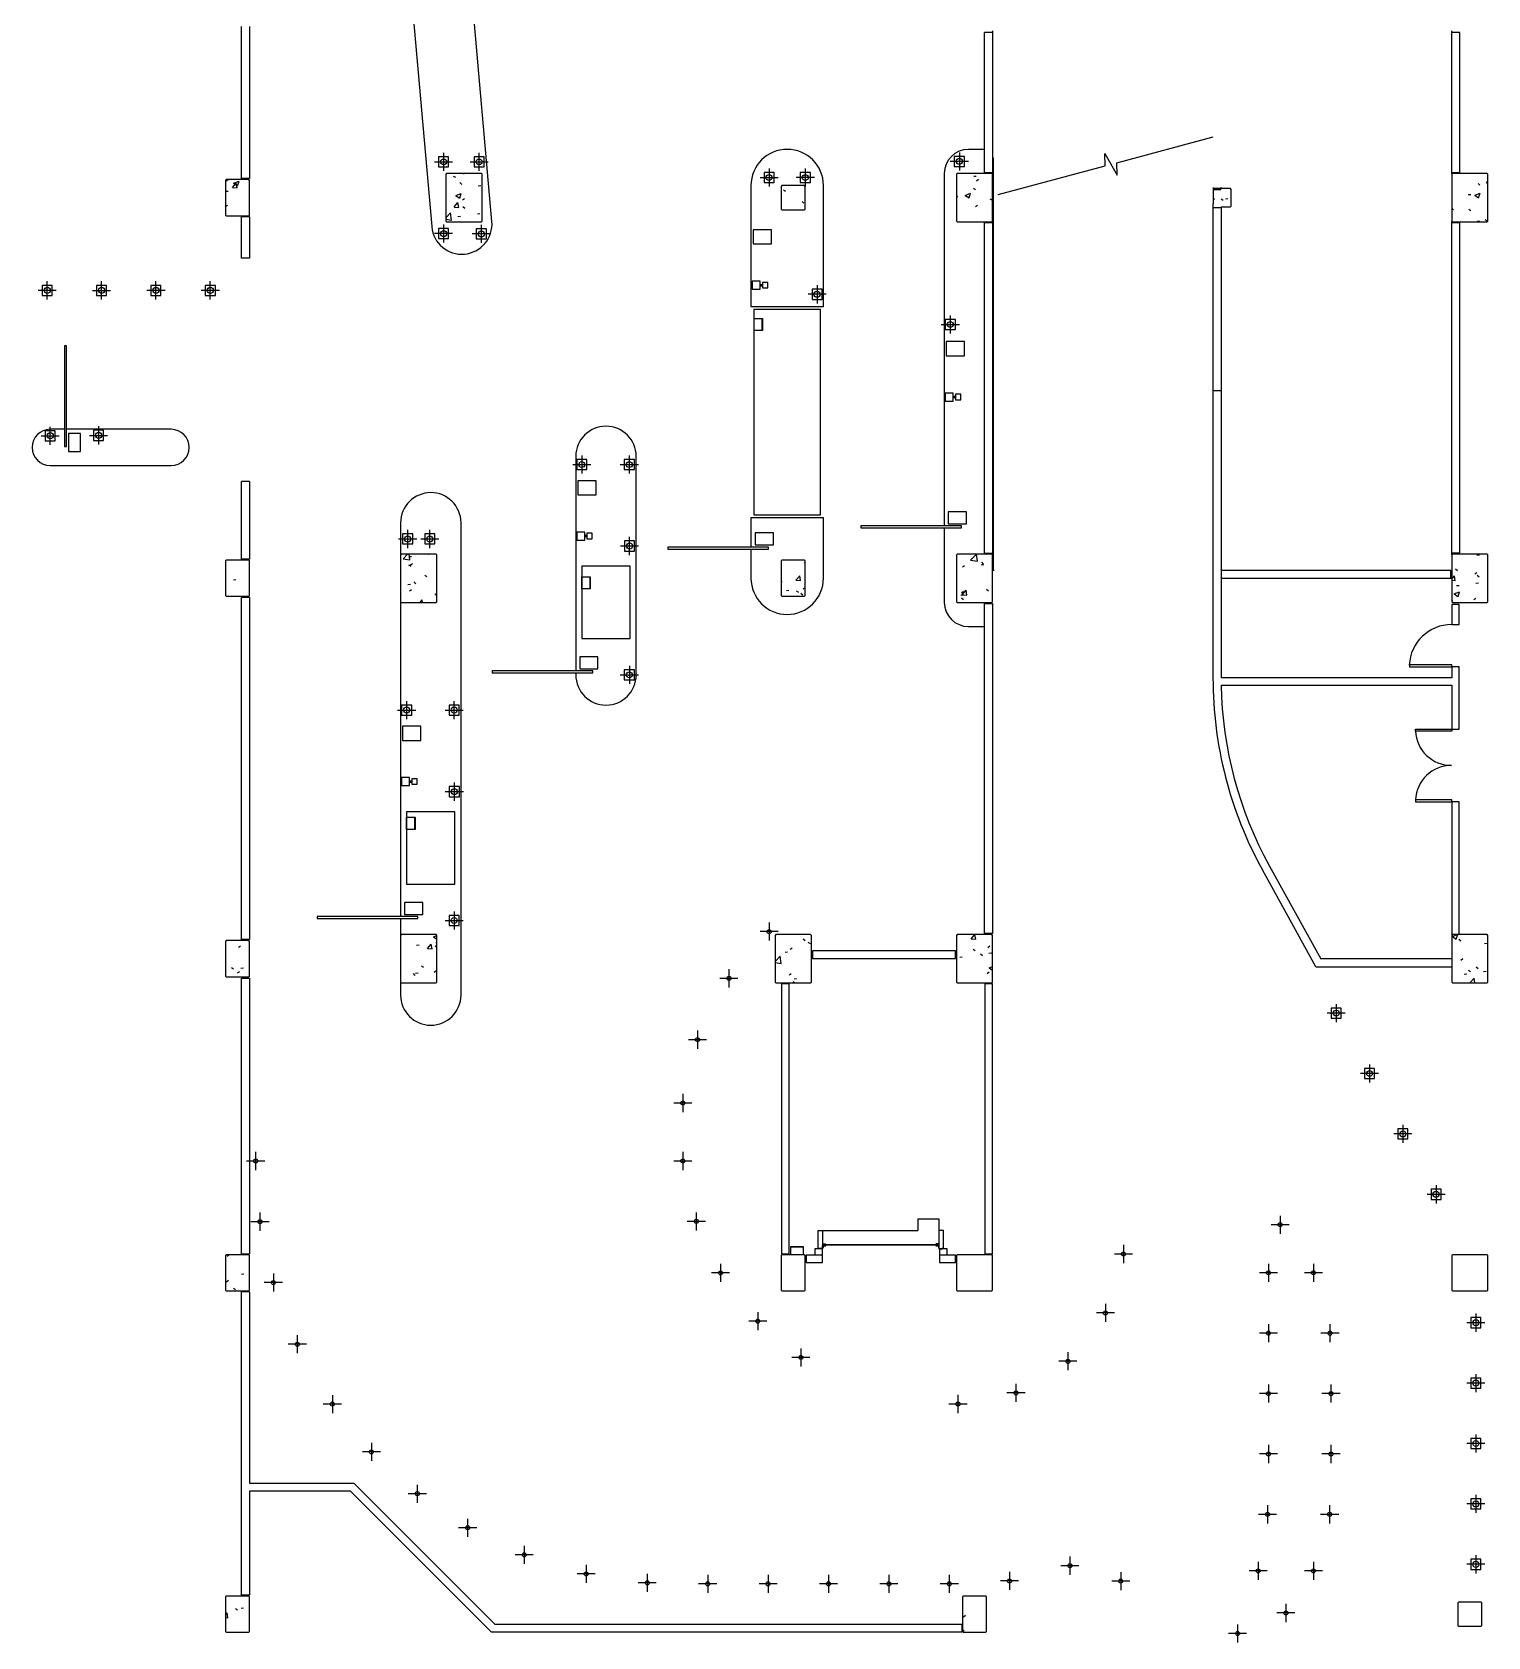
# Model space of a CAD drawing. Extents: x -2225 to 2382, y 4758 to 10467.
# Drawn here: x -780 to 666, y 7606 to 9200 of the extents above; entities that cross this region are included whole.
import ezdxf

# ---------------------------------------------------------------- set-up
doc = ezdxf.new("R2010")
doc.units = 0
doc.header["$LTSCALE"] = 48
doc.header["$MEASUREMENT"] = 0
doc.layers.get('0').update_dxf_attribs({"linetype": 'CONTINUOUS'})
for name, color, linetype in [('COL', 14, 'CONTINUOUS'), ('EQUIP', 30, 'CONTINUOUS'), ('EXDOOR', 8, 'CONTINUOUS'), ('EXWALL', 8, 'CONTINUOUS')]:
    doc.layers.add(name, color=color, linetype=linetype)

# ---------------------------------------------------------------- blocks, each defined once
blk = doc.blocks.new('6-00-DRS')
at = {"color": 0}
for p, q in [((0, 36), (0, 0)), ((1.8, 36), (0, 36)), ((1.8, 0), (1.8, 36)), ((70.2, 0), (70.2, 36)), ((70.2, 36), (72, 36)), ((72, 36), (72, 0)), ((0, 0), (1.8, 0)), ((72, 0), (70.2, 0))]:
    blk.add_line(p, q, dxfattribs=at)
for centre, start, end in [((-0.1, 0), 0.049, 87.097), ((72.1, 0), 92.903, 179.951)]:
    blk.add_arc(centre, 36.1, start, end, dxfattribs=at)
blk = doc.blocks.new('3-06-DR')
at = {"color": 0}
for p, q in [((0, 42), (0, 0)), ((1.8, 42), (0, 42)), ((1.8, 0), (1.8, 42)), ((0, 0), (1.8, 0))]:
    blk.add_line(p, q, dxfattribs=at)
blk.add_arc((-0.1, 0), 42.1, 0.0359, 87.5264, dxfattribs=at)

msp = doc.modelspace()

# ---------------------------------------------------------------- linework, layer by layer
at = {"layer": 'COL', "ltscale": 0.01}
for p, q in [((-367.9, 9059.6), (-368.6, 9058.8)), ((-368.6, 9058.8), (-368.6, 9012.3)), ((-333.4, 9059.6), (-367.9, 9059.6)), ((-361.4, 9057.1), (-359.2, 9055.8)), ((-351.2, 9058.9), (-350.3, 9059.6)), ((-332.6, 9058.8), (-333.4, 9059.6)), ((-332.6, 9012.3), (-332.6, 9058.8)), ((139.1, 9059.6), (138.4, 9058.8)), ((138.4, 9058.8), (138.4, 9012.3)), ((173.6, 9059.6), (139.1, 9059.6)), ((155.7, 9056.8), (158.2, 9057.1)), ((174.4, 9058.8), (173.6, 9059.6)), ((174.4, 9012.3), (174.4, 9058.8)), ((631.1, 9059.6), (630.4, 9058.8)), ((630.4, 9058.8), (630.4, 9012.3)), ((665.6, 9059.6), (631.1, 9059.6)), ((666.4, 9058.8), (665.6, 9059.6)), ((666.4, 9012.3), (666.4, 9058.8)), ((-586.9, 9053.6), (-587.6, 9052.8)), ((-587.6, 9052.8), (-587.6, 9018.3)), ((-587.3, 9041.9), (-584.8, 9042.2)), ((-564.4, 9053.6), (-586.9, 9053.6)), ((-586.4, 9052.3), (-584.9, 9053.6)), ((-580.6, 9045.6), (-576.9, 9050)), ((-580.6, 9045.6), (-576, 9045.2)), ((-579.5, 9050), (-574.1, 9052.1)), ((-579.5, 9050), (-575.7, 9047.4)), ((-576, 9045.2), (-576.9, 9050)), ((-575.7, 9047.4), (-574.1, 9052)), ((-563.6, 9052.8), (-564.4, 9053.6)), ((-563.6, 9018.3), (-563.6, 9052.8)), ((-358.8, 9037.7), (-353.4, 9039.8)), ((-354.9, 9035.1), (-353.4, 9039.7)), ((-354.6, 9050.5), (-352.8, 9048.8)), ((-336.4, 9047.3), (-333.9, 9047.6)), ((-34.9, 9047.6), (-35.6, 9046.8)), ((-35.6, 9046.8), (-35.6, 9024.3)), ((-12.4, 9047.6), (-34.9, 9047.6)), ((-33.4, 9043.3), (-31.3, 9041.9)), ((-11.6, 9046.8), (-12.4, 9047.6)), ((-11.6, 9024.3), (-11.6, 9046.8)), ((147.3, 9037.9), (152.6, 9039.9)), ((151.1, 9035.3), (152.6, 9039.9)), ((155.4, 9044.9), (157.5, 9043.6)), ((158.4, 9052.3), (160.4, 9053.9)), ((394.1, 9044.6), (393.4, 9043.8)), ((393.4, 9043.8), (393.4, 9029.6)), ((410.6, 9044.6), (394.1, 9044.6)), ((411.4, 9043.8), (410.6, 9044.6)), ((411.4, 9027.3), (411.4, 9043.8)), ((646.9, 9038.6), (649.4, 9038.9)), ((653.3, 9038.1), (658.6, 9040.1)), ((656.7, 9049.7), (658.5, 9048)), ((657.1, 9035.4), (658.7, 9040.1)), ((665, 9050.3), (666.4, 9051.9)), ((665, 9050.3), (666.4, 9050.2)), ((-587.4, 9026.8), (-585.4, 9028.3)), ((-360.3, 9026.4), (-356.6, 9030.8)), ((-360.3, 9026.3), (-355.7, 9025.9)), ((-358.8, 9037.7), (-355, 9035.1)), ((-355.7, 9025.9), (-356.6, 9030.7)), ((-352.1, 9033.4), (-350.1, 9034.9)), ((-351.8, 9026.7), (-349.7, 9025.3)), ((-35.6, 9031.6), (-35.5, 9031.6)), ((-35.6, 9024.3), (-34.9, 9023.6)), ((-34.9, 9023.6), (-12.4, 9023.6)), ((-14.9, 9031.7), (-13.1, 9030)), ((-12.4, 9023.6), (-11.6, 9024.3)), ((138.4, 9037.4), (139.7, 9036.2)), ((147.2, 9037.8), (151.1, 9035.3)), ((157.4, 9026.7), (159.5, 9028.3)), ((171.6, 9034.6), (173.7, 9033.3)), ((393.4, 9033.8), (394.8, 9034.9)), ((401.4, 9034.5), (403.5, 9033.2)), ((401.4, 9026.6), (410.6, 9026.6)), ((405.7, 9034.5), (408.2, 9034.8)), ((410.6, 9026.6), (411.4, 9027.3)), ((630.4, 9025.1), (632.1, 9023.5)), ((647.4, 9024.1), (649.5, 9022.8)), ((653.3, 9038), (657.1, 9035.4)), ((-587.6, 9018.3), (-586.9, 9017.6)), ((-586.9, 9017.6), (-564.4, 9017.6)), ((-564.4, 9017.6), (-563.6, 9018.3)), ((-368.6, 9015.6), (-363.9, 9020.6)), ((-368.6, 9014.6), (-368.2, 9014.3)), ((-368.6, 9014.2), (-363, 9013.3)), ((-368.6, 9012.3), (-367.9, 9011.6)), ((-367.9, 9011.6), (-333.4, 9011.6)), ((-363.1, 9013.3), (-363.9, 9020.6)), ((-356.6, 9017), (-354.1, 9017.3)), ((-337.3, 9019.5), (-334.8, 9019.9)), ((-333.4, 9011.6), (-332.6, 9012.3)), ((138.4, 9012.3), (139.1, 9011.6)), ((139.1, 9011.6), (173.6, 9011.6)), ((173.6, 9011.6), (174.4, 9012.3)), ((630.4, 9012.3), (631.1, 9011.6)), ((631.1, 9011.6), (665.6, 9011.6)), ((655.7, 9012.1), (658.2, 9012.4)), ((663.6, 9013.8), (665.7, 9012.5)), ((665.6, 9011.6), (666.4, 9012.3)), ((-586.9, 8675.6), (-587.6, 8674.8)), ((-587.6, 8674.8), (-587.6, 8640.3)), ((-564.4, 8675.6), (-586.9, 8675.6)), ((-563.6, 8674.8), (-564.4, 8675.6)), ((-563.6, 8640.3), (-563.6, 8674.8)), ((-412.9, 8681.6), (-413.6, 8680.8)), ((-413.6, 8680.8), (-413.6, 8634.3)), ((-378.4, 8681.6), (-412.9, 8681.6)), ((-411.1, 8676.9), (-406.7, 8681.6)), ((-411.1, 8677), (-404.3, 8675.9)), ((-405.4, 8679), (-402.9, 8679.3)), ((-404.3, 8675.9), (-405, 8681.6)), ((-404, 8670.5), (-401.9, 8672.1)), ((-386.1, 8681.5), (-386, 8681.6)), ((-377.6, 8680.8), (-378.4, 8681.6)), ((-377.6, 8634.3), (-377.6, 8680.8)), ((-34.9, 8675.6), (-35.6, 8674.8)), ((-35.6, 8674.8), (-35.6, 8640.3)), ((-12.4, 8675.6), (-34.9, 8675.6)), ((-12.7, 8672.5), (-11.6, 8673.4)), ((-11.6, 8674.8), (-12.4, 8675.6)), ((-11.6, 8640.3), (-11.6, 8674.8)), ((139.1, 8681.6), (138.4, 8680.8)), ((138.4, 8680.8), (138.4, 8634.3)), ((173.6, 8681.6), (139.1, 8681.6)), ((152.5, 8675.5), (158.3, 8681.6)), ((152.5, 8675.5), (159.3, 8674.4)), ((159.3, 8674.4), (158.4, 8681.6)), ((163.3, 8673.4), (165.2, 8671.7)), ((174.4, 8680.8), (173.6, 8681.6)), ((174.4, 8634.3), (174.4, 8680.8)), ((631.1, 8681.6), (630.4, 8680.8)), ((630.4, 8680.8), (630.4, 8634.3)), ((665.6, 8681.6), (631.1, 8681.6)), ((655.4, 8680.5), (657.9, 8680.8)), ((666.4, 8680.8), (665.6, 8681.6)), ((666.4, 8634.3), (666.4, 8680.8)), ((-579.7, 8656), (-577.2, 8656.4)), ((-405.8, 8670.8), (-403.6, 8669.5)), ((-389.6, 8660.5), (-387.4, 8659.2)), ((-20.9, 8655.6), (-17.2, 8660.1)), ((-16.3, 8655.2), (-17.2, 8660)), ((144.4, 8668.8), (146.4, 8670.3)), ((163.2, 8671), (165.8, 8671.3)), ((630.4, 8656.7), (633.1, 8660)), ((634, 8655.1), (633.2, 8659.9)), ((634.1, 8666.8), (636.3, 8665.4)), ((653.5, 8661.8), (655.5, 8663.4)), ((655.8, 8660.7), (657.6, 8659)), ((-587.6, 8640.3), (-586.9, 8639.6)), ((-564.4, 8639.6), (-563.6, 8640.3)), ((-406.3, 8651.2), (-403.8, 8651.6)), ((-404.9, 8644.9), (-402.9, 8646.5)), ((-400.3, 8653.9), (-398.5, 8652.1)), ((-379.2, 8641.7), (-377.6, 8642.3)), ((-379.2, 8641.7), (-377.6, 8640.6)), ((-35.6, 8654.5), (-34.6, 8653.9)), ((-35.6, 8640.3), (-34.9, 8639.6)), ((-30.4, 8645.5), (-27.9, 8645.8)), ((-20.9, 8655.6), (-16.3, 8655.2)), ((-20.6, 8644.9), (-18.4, 8643.6)), ((-15.9, 8642.7), (-14, 8641)), ((-13.6, 8647), (-11.6, 8648.5)), ((-12.4, 8639.6), (-11.6, 8640.3)), ((138.4, 8647.5), (138.8, 8647.2)), ((143, 8640.7), (145.6, 8641)), ((143.4, 8643.2), (145.5, 8644.8)), ((144.3, 8641.2), (148, 8645.6)), ((144.3, 8641.2), (148.9, 8640.8)), ((148.9, 8640.7), (148, 8645.6)), ((168.2, 8646.6), (170.4, 8645.2)), ((630.4, 8655.5), (634, 8655.2)), ((632.8, 8642.1), (638.2, 8644.1)), ((632.8, 8642), (636.6, 8639.4)), ((635.2, 8650.2), (637.7, 8650.5)), ((636.7, 8639.4), (638.2, 8644.1)), ((654.4, 8652.7), (657, 8653.1)), ((-586.9, 8639.6), (-564.4, 8639.6)), ((-413.6, 8634.3), (-412.9, 8633.6)), ((-412.9, 8633.6), (-378.4, 8633.6)), ((-394.2, 8633.6), (-392.2, 8636)), ((-391.7, 8633.6), (-392.2, 8636)), ((-378.4, 8633.6), (-377.6, 8634.3)), ((-34.9, 8639.6), (-12.4, 8639.6)), ((138.4, 8634.3), (139.1, 8633.6)), ((139.1, 8633.6), (173.6, 8633.6)), ((143.4, 8638), (145.5, 8636.6)), ((173.6, 8633.6), (174.4, 8634.3)), ((630.4, 8635.3), (631.2, 8634.5)), ((630.4, 8634.3), (631.1, 8633.6)), ((631.1, 8633.6), (665.6, 8633.6)), ((652.5, 8636.3), (654.5, 8637.8)), ((665.6, 8633.6), (666.4, 8634.3)), ((-586.9, 8297.6), (-587.6, 8296.8)), ((-587.6, 8296.8), (-587.6, 8262.3)), ((-564.4, 8297.6), (-586.9, 8297.6)), ((-574.6, 8291.1), (-572.6, 8292.6)), ((-563.6, 8296.8), (-564.4, 8297.6)), ((-563.6, 8262.3), (-563.6, 8296.8)), ((-412.9, 8303.6), (-413.6, 8302.8)), ((-413.6, 8302.8), (-413.6, 8256.3)), ((-378.4, 8303.6), (-412.9, 8303.6)), ((-397.8, 8293.2), (-395.3, 8293.5)), ((-387, 8289.8), (-383.3, 8294.2)), ((-387, 8289.8), (-382.4, 8289.4)), ((-382.4, 8289.4), (-383.3, 8294.2)), ((-381, 8301.4), (-377.6, 8299.1)), ((-380.9, 8301.4), (-377.6, 8302.7)), ((-379.2, 8291.9), (-377.6, 8293.1)), ((-378.5, 8295.7), (-377.6, 8295.8)), ((-377.6, 8302.8), (-378.4, 8303.6)), ((-377.6, 8256.3), (-377.6, 8302.8)), ((-40.9, 8303.6), (-41.6, 8302.8)), ((-41.6, 8302.8), (-41.6, 8256.3)), ((-6.4, 8303.6), (-40.9, 8303.6)), ((-26.7, 8289), (-24.7, 8290.6)), ((-13.6, 8299.5), (-11.7, 8297.8)), ((-9, 8296.2), (-6.9, 8294.8)), ((-5.6, 8302.8), (-6.4, 8303.6)), ((-5.6, 8256.3), (-5.6, 8302.8)), ((139.1, 8303.6), (138.4, 8302.8)), ((138.4, 8302.8), (138.4, 8256.3)), ((173.6, 8303.6), (139.1, 8303.6)), ((153.2, 8299.4), (156.7, 8303.6)), ((153.2, 8299.4), (157.8, 8299)), ((155, 8289.2), (157.1, 8287.9)), ((157.8, 8299), (156.9, 8303.6)), ((169.8, 8290.7), (171.8, 8292.3)), ((174.4, 8302.8), (173.6, 8303.6)), ((174.4, 8256.3), (174.4, 8302.8)), ((631.1, 8303.6), (630.4, 8302.8)), ((630.4, 8302.8), (630.4, 8256.3)), ((631.1, 8301.8), (635.8, 8303.6)), ((665.6, 8303.6), (631.1, 8303.6)), ((631.1, 8301.7), (634.9, 8299.1)), ((634.9, 8299.1), (636.4, 8303.6)), ((637.4, 8298.9), (639.6, 8297.5)), ((663, 8294.7), (665.5, 8295)), ((666.4, 8302.8), (665.6, 8303.6)), ((666.4, 8256.3), (666.4, 8302.8)), ((-41.6, 8276.9), (-36.5, 8282.2)), ((-41.6, 8275.9), (-35.7, 8275)), ((-35.7, 8275), (-36.6, 8282.3)), ((-31.7, 8286.1), (-29.2, 8286.4)), ((141.8, 8281.3), (144.3, 8281.6)), ((162.4, 8284.4), (164.3, 8282.7)), ((170.8, 8285.1), (173.3, 8285.5)), ((639.4, 8278.3), (641.5, 8279.9)), ((-587.6, 8262.3), (-586.9, 8261.6)), ((-586.9, 8261.6), (-564.4, 8261.6)), ((-581.7, 8270.9), (-579.6, 8269.5)), ((-575.5, 8265.5), (-573.5, 8267.1)), ((-572.2, 8270.2), (-569.6, 8270.5)), ((-564.4, 8261.6), (-563.6, 8262.3)), ((-401.2, 8264.9), (-399.4, 8263.1)), ((-398.7, 8265.4), (-396.2, 8265.7)), ((-392.9, 8272.5), (-390.8, 8271.1)), ((-380.1, 8266.4), (-378.1, 8267.9)), ((-27.6, 8263.5), (-25.6, 8265)), ((-22.8, 8259.6), (-20.3, 8260)), ((168.9, 8265.1), (170.9, 8266.7)), ((170.9, 8270.7), (174.4, 8272)), ((170.9, 8270.6), (174.4, 8268.3)), ((642.8, 8264.4), (645.3, 8264.7)), ((647, 8268.4), (649.1, 8267.1)), ((648.9, 8256), (652.6, 8260.4)), ((653.5, 8255.6), (652.7, 8260.4)), ((654.8, 8271.7), (656.7, 8270)), ((662, 8266.9), (664.5, 8267.2)), ((-413.6, 8256.3), (-412.9, 8255.6)), ((-412.9, 8255.6), (-378.4, 8255.6)), ((-378.4, 8255.6), (-377.6, 8256.3)), ((-41.6, 8256.3), (-40.9, 8255.6)), ((-40.9, 8255.6), (-6.4, 8255.6)), ((-24, 8256.9), (-21.8, 8255.6)), ((-6.4, 8255.6), (-5.6, 8256.3)), ((138.4, 8256.3), (139.1, 8255.6)), ((139.1, 8255.6), (173.6, 8255.6)), ((173.6, 8255.6), (174.4, 8256.3)), ((630.4, 8256.3), (631.1, 8255.6)), ((631.1, 8255.6), (665.6, 8255.6)), ((649, 8256), (653.6, 8255.6)), ((665.6, 8255.6), (666.4, 8256.3)), ((-586.9, 7985.6), (-587.6, 7984.8)), ((-587.6, 7984.8), (-587.6, 7950.3)), ((-564.4, 7985.6), (-586.9, 7985.6)), ((-585.8, 7984.3), (-584.1, 7985.6)), ((-563.6, 7984.8), (-564.4, 7985.6)), ((-563.6, 7950.3), (-563.6, 7984.8)), ((-34.9, 7985.6), (-35.6, 7984.8)), ((-35.6, 7984.8), (-35.6, 7950.3)), ((-12.4, 7985.6), (-34.9, 7985.6)), ((-11.6, 7984.8), (-12.4, 7985.6)), ((-11.6, 7950.3), (-11.6, 7984.8)), ((139.1, 7985.6), (138.4, 7984.8)), ((138.4, 7984.8), (138.4, 7950.3)), ((173.6, 7985.6), (139.1, 7985.6)), ((174.4, 7984.8), (173.6, 7985.6)), ((174.4, 7950.3), (174.4, 7984.8)), ((631.1, 7985.6), (630.4, 7984.8)), ((630.4, 7984.8), (630.4, 7950.3)), ((665.6, 7985.6), (631.1, 7985.6)), ((666.4, 7984.8), (665.6, 7985.6)), ((666.4, 7950.3), (666.4, 7984.8)), ((-586.7, 7958.7), (-584.7, 7960.3)), ((-571.7, 7966.3), (-569.2, 7966.7)), ((-587.6, 7950.3), (-586.9, 7949.6)), ((-586.9, 7949.6), (-564.4, 7949.6)), ((-579.7, 7952.5), (-577.6, 7951.2)), ((-564.4, 7949.6), (-563.6, 7950.3)), ((-35.6, 7950.3), (-34.9, 7949.6)), ((-34.9, 7949.6), (-12.4, 7949.6)), ((-12.4, 7949.6), (-11.6, 7950.3)), ((138.4, 7950.3), (139.1, 7949.6)), ((139.1, 7949.6), (173.6, 7949.6)), ((173.6, 7949.6), (174.4, 7950.3)), ((630.4, 7950.3), (631.1, 7949.6)), ((631.1, 7949.6), (665.6, 7949.6)), ((665.6, 7949.6), (666.4, 7950.3)), ((-586.9, 7646.6), (-587.6, 7645.8)), ((-587.6, 7645.8), (-587.6, 7611.3)), ((-564.4, 7646.6), (-586.9, 7646.6)), ((-563.6, 7645.8), (-564.4, 7646.6)), ((-563.6, 7611.3), (-563.6, 7645.8)), ((145.1, 7646.6), (144.4, 7645.8)), ((144.4, 7645.8), (144.4, 7611.3)), ((167.6, 7646.6), (145.1, 7646.6)), ((168.4, 7645.8), (167.6, 7646.6)), ((168.4, 7611.3), (168.4, 7645.8)), ((637.1, 7640.6), (636.4, 7639.8)), ((636.4, 7639.8), (636.4, 7617.3)), ((659.6, 7640.6), (637.1, 7640.6)), ((660.4, 7639.8), (659.6, 7640.6)), ((660.4, 7617.3), (660.4, 7639.8)), ((-587.6, 7628), (-586, 7629.9)), ((-587.6, 7625.3), (-585.1, 7625.1)), ((-585.1, 7625.1), (-585.9, 7629.9)), ((-577.6, 7634.2), (-575.5, 7632.8)), ((-572, 7634.7), (-569.5, 7635)), ((145.5, 7626), (147.5, 7627.5)), ((-587.6, 7611.3), (-586.9, 7610.6)), ((-586.9, 7610.6), (-564.4, 7610.6)), ((-564.4, 7610.6), (-563.6, 7611.3)), ((144.4, 7613.2), (146.3, 7612)), ((144.4, 7611.3), (145.1, 7610.6)), ((145.1, 7610.6), (167.6, 7610.6)), ((167.6, 7610.6), (168.4, 7611.3)), ((636.4, 7617.3), (637.1, 7616.6)), ((637.1, 7616.6), (659.6, 7616.6)), ((659.6, 7616.6), (660.4, 7617.3))]:
    msp.add_line(p, q, dxfattribs=at)
at = {"layer": 'EQUIP', "ltscale": 0.01}
for p, q in [((-62.6, 8915.6), (-54.2, 8915.6)), ((-54.7, 8915.6), (-54.7, 8903.6)), ((-54.2, 8915.6), (-54.2, 8903.6)), ((-54.2, 8903.6), (-62.6, 8903.6)), ((-233.6, 8647.1), (-233.6, 8659.1)), ((-233.6, 8659.1), (-225.3, 8659.1)), ((-225.8, 8659.1), (-225.8, 8647.1)), ((-225.3, 8659.1), (-225.3, 8647.1)), ((-225.3, 8647.1), (-233.6, 8647.1)), ((-407.6, 8408.1), (-407.6, 8420.1)), ((-407.6, 8420.1), (-399.2, 8420.1)), ((-399.7, 8420.1), (-399.7, 8408.1)), ((-399.2, 8420.1), (-399.2, 8408.1)), ((-399.2, 8408.1), (-407.6, 8408.1)), ((-25.9, 7985.6), (-25.9, 7993.9)), ((-25.9, 7993.9), (-13.9, 7993.9)), ((-25.9, 7993.4), (-13.9, 7993.4)), ((-13.9, 7993.9), (-13.9, 7985.6))]:
    msp.add_line(p, q, dxfattribs=at)
at = {"layer": 'EXDOOR', "ltscale": 0.01}
for p, q in [((100.1, 8021.2), (121.1, 8021.2)), ((100.1, 8021.2), (100.1, 8009.8)), ((121.1, 8021.2), (121.1, 8009.8)), ((1.2, 7991.8), (1.2, 8009.8)), ((1.2, 8009.8), (5.6, 8009.8)), ((5.6, 8009.8), (5.6, 7991.8)), ((5.6, 8009.8), (100.1, 8009.8)), ((121.1, 8009.8), (121.1, 7991.8)), ((125.5, 8009.8), (121.1, 8009.8)), ((125.5, 7991.8), (125.5, 8009.8)), ((5.6, 7991.8), (1.2, 7991.8)), ((5.6, 7991.6), (2.1, 7991.6)), ((5.4, 7991.8), (5.4, 7994.8)), ((5.6, 7996.3), (8.6, 7996.3)), ((5.9, 7992.6), (5.6, 7992.6)), ((5.6, 7991.8), (5.6, 7991.6)), ((5.9, 7995.7), (5.9, 7994.6)), ((5.9, 7994.6), (8.9, 7994.6)), ((6.1, 7994.1), (6.1, 7992.8)), ((8.4, 7996.1), (6.3, 7996.1)), ((8.7, 7994.4), (6.4, 7994.4)), ((6.5, 7995.8), (120.3, 7995.8)), ((6.5, 7995.2), (6.5, 7995.8)), ((120.3, 7995.2), (6.5, 7995.2)), ((120.9, 7994.6), (117.9, 7994.6)), ((121.1, 7996.3), (118.1, 7996.3)), ((118.1, 7994.4), (120.4, 7994.4)), ((118.4, 7996.1), (120.5, 7996.1)), ((120.3, 7995.8), (120.3, 7995.2)), ((120.7, 7994.1), (120.7, 7992.8)), ((120.9, 7995.7), (120.9, 7994.6)), ((120.9, 7992.6), (121.1, 7992.6)), ((121.1, 7995.1), (121.1, 7996.3)), ((121.1, 7992.6), (121.1, 7991.6)), ((121.1, 7991.8), (125.5, 7991.8)), ((121.1, 7991.6), (124.6, 7991.6)), ((121.4, 7991.8), (121.4, 7994.8))]:
    msp.add_line(p, q, dxfattribs=at)
for centre, radius, start, end in [((2.4, 7991.6), 0.25, 90, 180), ((5.6, 7994.8), 0.25, 90, 180), ((6.3, 7995.7), 0.375, 90, 180), ((5.9, 7992.8), 0.187, 270, 360), ((6.4, 7994.1), 0.312, 90, 180), ((8.4, 7996.3), 0.25, 270, 0), ((8.7, 7994.6), 0.187, 270, 360), ((118.1, 7994.6), 0.187, 180, 270), ((118.4, 7996.3), 0.25, 180, 270), ((120.4, 7994.1), 0.312, 360, 90), ((120.5, 7995.7), 0.375, 360, 90), ((120.9, 7992.8), 0.187, 180, 270), ((121.1, 7994.8), 0.25, 360, 90), ((124.4, 7991.6), 0.25, 360, 90)]:
    msp.add_arc(centre, radius, start, end, dxfattribs=at)
at = {"layer": 'EXWALL', "ltscale": 0.01}
for p, q in [((-404.2, 9250.8), (-382.6, 9006.8)), ((-322.9, 9012), (-344.6, 9258)), ((-571.6, 9054.6), (-571.6, 9205.6)), ((-563.6, 9205.6), (-563.6, 9054.6)), ((166.4, 9059.6), (166.4, 9199.6)), ((174.4, 9199.6), (166.4, 9199.6)), ((174.4, 9201.3), (174.4, 9058.8)), ((630.4, 9058.8), (630.4, 9201.3)), ((638.4, 9199.6), (630.4, 9199.6)), ((638.4, 9060.6), (638.4, 9199.6)), ((297.8, 9070.3), (393.4, 9095.9)), ((-379.9, 9071.2), (-361.9, 9071.2)), ((-365.9, 9076.2), (-375.9, 9076.2)), ((-375.9, 9076.2), (-375.9, 9066.2)), ((-370.9, 9080.2), (-370.9, 9062.2)), ((-365.9, 9066.2), (-365.9, 9076.2)), ((-344.6, 9071.2), (-326.6, 9071.2)), ((-330.6, 9076.2), (-340.6, 9076.2)), ((-340.6, 9076.2), (-340.6, 9066.2)), ((-335.6, 9062.2), (-335.6, 9080.2)), ((-330.6, 9066.2), (-330.6, 9076.2)), ((150.4, 9071.6), (132.4, 9071.6)), ((136.4, 9076.6), (136.4, 9066.6)), ((146.4, 9076.6), (136.4, 9076.6)), ((141.4, 9080.6), (141.4, 9062.6)), ((146.4, 9066.6), (146.4, 9076.6)), ((166.4, 9083.6), (150.4, 9083.6)), ((175.4, 8665.6), (175.4, 9075)), ((286.2, 9067.2), (286, 9079.6)), ((286, 9079.6), (298, 9057.9)), ((298, 9057.9), (297.8, 9070.3)), ((-563.6, 9054.6), (-571.6, 9054.6)), ((-375.9, 9066.2), (-365.9, 9066.2)), ((-340.6, 9066.2), (-330.6, 9066.2)), ((-56.6, 9055.6), (-38.6, 9055.6)), ((-42.6, 9060.6), (-52.6, 9060.6)), ((-52.6, 9060.6), (-52.6, 9050.6)), ((-47.6, 9064.6), (-47.6, 9046.6)), ((-42.6, 9050.6), (-42.6, 9060.6)), ((-2.6, 9055.6), (-20.6, 9055.6)), ((-16.6, 9060.6), (-16.6, 9050.6)), ((-6.6, 9060.6), (-16.6, 9060.6)), ((-11.6, 9064.6), (-11.6, 9046.8)), ((-6.6, 9050.6), (-6.6, 9060.6)), ((126.4, 9059.6), (126.4, 8709.6)), ((136.4, 9066.6), (146.4, 9066.6)), ((166.4, 9060.6), (174.4, 9060.6)), ((180, 9038.7), (286.2, 9067.2)), ((630.4, 9060.6), (638.4, 9060.6)), ((-65.6, 9047.6), (-65.6, 8927.6)), ((-52.6, 9050.6), (-42.6, 9050.6)), ((-16.6, 9050.6), (-6.6, 9050.6)), ((6.4, 8927.6), (6.4, 9047.6)), ((393.6, 9045.6), (393.6, 9043.8)), ((393.6, 9043.8), (401.2, 9043.8)), ((401.2, 9043.8), (401.2, 9045.6)), ((401.4, 9045.6), (401.4, 9044.6)), ((393.4, 8558.5), (393.4, 9029.6)), ((401.2, 9025.6), (393.6, 9025.6)), ((401.4, 9026.6), (401.4, 8558.6)), ((-571.6, 8975.6), (-571.6, 9016.6)), ((-563.6, 9016.6), (-571.6, 9016.6)), ((-563.6, 9016.6), (-563.6, 8975.6)), ((-370.9, 9008.9), (-370.9, 8990.9)), ((-333.4, 8990.6), (-333.4, 9008.6)), ((166.4, 8681.6), (166.4, 9011.6)), ((174.4, 9010.6), (166.4, 9010.6)), ((174.4, 9012.3), (174.4, 8680.8)), ((630.4, 8680.8), (630.4, 9012.3)), ((638.4, 9010.6), (630.4, 9010.6)), ((638.4, 8682.8), (638.4, 9010.6)), ((-361.9, 8999.9), (-379.9, 8999.9)), ((-375.9, 9004.9), (-375.9, 8994.9)), ((-365.9, 9004.9), (-375.9, 9004.9)), ((-375.9, 8994.9), (-365.9, 8994.9)), ((-365.9, 8994.9), (-365.9, 9004.9)), ((-324.4, 8999.6), (-342.4, 8999.6)), ((-328.4, 9004.6), (-338.4, 9004.6)), ((-338.4, 9004.6), (-338.4, 8994.6)), ((-338.4, 8994.6), (-328.4, 8994.6)), ((-328.4, 8994.6), (-328.4, 9004.6)), ((-45.3, 9003.6), (-63.3, 9003.6)), ((-63.3, 9003.6), (-63.3, 8989.6)), ((-45.3, 8989.6), (-45.3, 9003.6)), ((-563.6, 8975.6), (-571.6, 8975.6)), ((-63.3, 8989.6), (-45.3, 8989.6)), ((-755.6, 8943.5), (-773.6, 8943.5)), ((-759.6, 8948.5), (-769.6, 8948.5)), ((-769.6, 8948.5), (-769.6, 8938.5)), ((-764.6, 8934.5), (-764.6, 8952.5)), ((-759.6, 8938.5), (-759.6, 8948.5)), ((-719.6, 8943.5), (-701.6, 8943.5)), ((-705.6, 8948.5), (-715.6, 8948.5)), ((-715.6, 8948.5), (-715.6, 8938.5)), ((-710.6, 8934.5), (-710.6, 8952.5)), ((-705.6, 8938.5), (-705.6, 8948.5)), ((-647.6, 8943.5), (-665.6, 8943.5)), ((-651.6, 8948.5), (-661.6, 8948.5)), ((-661.6, 8948.5), (-661.6, 8938.5)), ((-656.6, 8934.5), (-656.6, 8952.5)), ((-651.6, 8938.5), (-651.6, 8948.5)), ((-593.6, 8943.5), (-611.6, 8943.5)), ((-597.6, 8948.5), (-607.6, 8948.5)), ((-607.6, 8948.5), (-607.6, 8938.5)), ((-602.6, 8934.5), (-602.6, 8952.5)), ((-597.6, 8938.5), (-597.6, 8948.5)), ((-56.3, 8952.6), (-64.3, 8952.6)), ((-64.3, 8952.6), (-64.3, 8944.6)), ((-64.3, 8944.6), (-56.3, 8944.6)), ((-56.3, 8944.6), (-56.3, 8952.6)), ((-54.3, 8949.1), (-56.3, 8949.1)), ((-56.3, 8948.1), (-54.3, 8948.1)), ((-48.9, 8951.3), (-54.3, 8951.3)), ((-54.3, 8951.3), (-54.3, 8945.9)), ((-54.3, 8945.9), (-48.9, 8945.9)), ((-48.9, 8945.9), (-48.9, 8951.3)), ((-4.9, 8944.6), (-4.9, 8934.6)), ((5.1, 8944.6), (-4.9, 8944.6)), ((0.1, 8948.6), (0.1, 8930.6)), ((5.1, 8934.6), (5.1, 8944.6)), ((-769.6, 8938.5), (-759.6, 8938.5)), ((-715.6, 8938.5), (-705.6, 8938.5)), ((-661.6, 8938.5), (-651.6, 8938.5)), ((-607.6, 8938.5), (-597.6, 8938.5)), ((-65.6, 8927.6), (6.4, 8927.6)), ((9.1, 8939.6), (-8.9, 8939.6)), ((-4.9, 8934.6), (5.1, 8934.6)), ((3.4, 8924.6), (-62.6, 8924.6)), ((-62.6, 8924.6), (-62.6, 8720.6)), ((3.4, 8720.6), (3.4, 8924.6)), ((137.4, 8914.6), (127.4, 8914.6)), ((127.4, 8914.6), (127.4, 8904.6)), ((132.4, 8918.6), (132.4, 8900.6)), ((137.4, 8904.6), (137.4, 8914.6)), ((123.4, 8909.6), (141.4, 8909.6)), ((127.4, 8904.6), (137.4, 8904.6)), ((-745.6, 8888.5), (-747.6, 8888.5)), ((-747.6, 8888.5), (-747.6, 8788.5)), ((-745.6, 8788.5), (-745.6, 8888.5)), ((146.4, 8892.6), (128.4, 8892.6)), ((128.4, 8892.6), (128.4, 8878.6)), ((146.4, 8878.6), (146.4, 8892.6)), ((128.4, 8878.6), (146.4, 8878.6)), ((135.4, 8841.5), (127.4, 8841.5)), ((127.4, 8841.5), (127.4, 8833.5)), ((127.4, 8833.5), (135.4, 8833.5)), ((135.4, 8833.5), (135.4, 8841.5)), ((137.4, 8838), (135.4, 8838)), ((135.4, 8837), (137.4, 8837)), ((142.8, 8840.3), (137.4, 8840.3)), ((137.4, 8840.3), (137.4, 8834.8)), ((137.4, 8834.8), (142.8, 8834.8)), ((142.8, 8834.8), (142.8, 8840.3)), ((393.4, 8843.9), (401.4, 8843.9)), ((-756.6, 8804.1), (-766.6, 8804.1)), ((-766.6, 8804.1), (-766.6, 8794.1)), ((-761.6, 8790.1), (-761.6, 8808.1)), ((-747.6, 8805.5), (-761.6, 8805.5)), ((-756.6, 8794.1), (-756.6, 8804.1)), ((-641.6, 8805.5), (-745.6, 8805.5)), ((-731.6, 8801.5), (-743.6, 8801.5)), ((-743.6, 8801.5), (-743.6, 8783.5)), ((-731.6, 8783.5), (-731.6, 8801.5)), ((-722.6, 8799.5), (-704.6, 8799.5)), ((-708.6, 8804.5), (-718.6, 8804.5)), ((-718.6, 8804.5), (-718.6, 8794.5)), ((-713.6, 8808.5), (-713.6, 8790.5)), ((-708.6, 8794.5), (-708.6, 8804.5)), ((-770.6, 8799.1), (-752.6, 8799.1)), ((-766.6, 8794.1), (-756.6, 8794.1)), ((-747.6, 8788.5), (-745.6, 8788.5)), ((-743.6, 8783.5), (-731.6, 8783.5)), ((-718.6, 8794.5), (-708.6, 8794.5)), ((393.4, 8785.7), (393.6, 8785.7)), ((401.2, 8785.7), (401.4, 8785.7)), ((-761.6, 8769.5), (-641.6, 8769.5)), ((-242.6, 8770.5), (-224.6, 8770.5)), ((-239.6, 8778.6), (-239.6, 8565.5)), ((-228.6, 8775.5), (-238.6, 8775.5)), ((-238.6, 8775.5), (-238.6, 8765.5)), ((-233.6, 8779.5), (-233.6, 8761.5)), ((-228.6, 8765.5), (-228.6, 8775.5)), ((-195.4, 8770.5), (-177.4, 8770.5)), ((-181.4, 8775.5), (-191.4, 8775.5)), ((-191.4, 8775.5), (-191.4, 8765.5)), ((-186.4, 8761.5), (-186.4, 8779.5)), ((-181.4, 8765.5), (-181.4, 8775.5)), ((-179.6, 8561.6), (-179.6, 8778.6)), ((-571.6, 8676.6), (-571.6, 8753.6)), ((-563.6, 8753.6), (-571.6, 8753.6)), ((-563.6, 8753.6), (-563.6, 8676.6)), ((-238.6, 8765.5), (-228.6, 8765.5)), ((-219.5, 8754.4), (-237.5, 8754.4)), ((-237.5, 8754.4), (-237.5, 8740.4)), ((-219.5, 8740.4), (-219.5, 8754.4)), ((-191.4, 8765.5), (-181.4, 8765.5)), ((-237.5, 8740.4), (-219.5, 8740.4)), ((-62.6, 8720.6), (3.4, 8720.6)), ((130.4, 8723.6), (130.4, 8711.6)), ((148.4, 8723.6), (130.4, 8723.6)), ((148.4, 8711.6), (148.4, 8723.6)), ((-413.6, 8712.6), (-413.6, 8680.8)), ((-406.6, 8705.6), (-406.6, 8687.6)), ((-384.6, 8687.6), (-384.6, 8705.6)), ((-353.6, 8243.4), (-353.6, 8712.7)), ((6.4, 8717.6), (-65.6, 8717.6)), ((-65.6, 8717.6), (-65.6, 8688.6)), ((6.4, 8657.6), (6.4, 8717.6)), ((43.4, 8709.6), (43.4, 8707.6)), ((143.4, 8709.6), (43.4, 8709.6)), ((43.4, 8707.6), (143.4, 8707.6)), ((126.4, 8707.6), (126.4, 8633.6)), ((130.4, 8711.6), (148.4, 8711.6)), ((143.4, 8707.6), (143.4, 8709.6)), ((-415.6, 8696.6), (-397.6, 8696.6)), ((-401.6, 8701.6), (-411.6, 8701.6)), ((-411.6, 8701.6), (-411.6, 8691.6)), ((-411.6, 8691.6), (-401.6, 8691.6)), ((-401.6, 8691.6), (-401.6, 8701.6)), ((-393.6, 8696.6), (-375.6, 8696.6)), ((-379.6, 8701.6), (-389.6, 8701.6)), ((-389.6, 8701.6), (-389.6, 8691.6)), ((-389.6, 8691.6), (-379.6, 8691.6)), ((-379.6, 8691.6), (-379.6, 8701.6)), ((-230.6, 8703.5), (-238.6, 8703.5)), ((-238.6, 8703.5), (-238.6, 8695.5)), ((-238.6, 8695.5), (-230.6, 8695.5)), ((-230.6, 8695.5), (-230.6, 8703.5)), ((-228.6, 8700), (-230.6, 8700)), ((-230.6, 8699), (-228.6, 8699)), ((-223.2, 8702.3), (-228.6, 8702.3)), ((-228.6, 8702.3), (-228.6, 8696.8)), ((-228.6, 8696.8), (-223.2, 8696.8)), ((-223.2, 8696.8), (-223.2, 8702.3)), ((-195.2, 8689.6), (-177.2, 8689.6)), ((-181.2, 8694.6), (-191.2, 8694.6)), ((-191.2, 8694.6), (-191.2, 8684.6)), ((-186.2, 8680.6), (-186.2, 8698.6)), ((-181.2, 8684.6), (-181.2, 8694.6)), ((-148.3, 8688.6), (-148.3, 8686.6)), ((-48.3, 8688.6), (-148.3, 8688.6)), ((-61.3, 8702.6), (-61.3, 8690.6)), ((-43.3, 8702.6), (-61.3, 8702.6)), ((-61.3, 8690.6), (-43.3, 8690.6)), ((-48.3, 8686.6), (-48.3, 8688.6)), ((-43.3, 8690.6), (-43.3, 8702.6)), ((-563.6, 8676.6), (-571.6, 8676.6)), ((-191.2, 8684.6), (-181.2, 8684.6)), ((-148.3, 8686.6), (-48.3, 8686.6)), ((-65.6, 8686.6), (-65.6, 8657.6)), ((166.4, 8682.6), (174.4, 8682.6)), ((630.4, 8682.8), (638.4, 8682.8)), ((-185.6, 8669.6), (-233.6, 8669.6)), ((-233.6, 8669.6), (-233.6, 8597.6)), ((-185.6, 8597.6), (-185.6, 8669.6)), ((174.4, 8665.6), (175.9, 8665.6)), ((401.4, 8657.6), (630.4, 8657.6)), ((629.5, 8665.4), (401.5, 8665.4)), ((401.5, 8657.7), (629.5, 8657.7)), ((629.5, 8657.7), (629.5, 8665.4)), ((-571.6, 8298.6), (-571.6, 8638.6)), ((-563.6, 8638.6), (-571.6, 8638.6)), ((-563.6, 8638.6), (-563.6, 8298.6)), ((-413.6, 8634.3), (-413.6, 8321.6)), ((166.4, 8304.6), (166.4, 8633.6)), ((166.4, 8632.6), (174.4, 8632.6)), ((174.4, 8632.6), (174.4, 8304.6)), ((638, 8631.6), (630.4, 8631.6)), ((630.4, 8631.6), (630.4, 8611.6)), ((638, 8611.6), (638, 8631.6)), ((150.4, 8609.6), (166.4, 8609.6)), ((630.4, 8611.6), (638, 8611.6)), ((-233.6, 8597.6), (-185.6, 8597.6)), ((-235.6, 8579.5), (-235.6, 8567.5)), ((-217.6, 8579.5), (-235.6, 8579.5)), ((-217.6, 8567.5), (-217.6, 8579.5)), ((-322.6, 8565.5), (-322.6, 8563.5)), ((-222.6, 8565.5), (-322.6, 8565.5)), ((-322.6, 8563.5), (-222.6, 8563.5)), ((-239.6, 8563.5), (-239.6, 8561.6)), ((-235.6, 8567.5), (-217.6, 8567.5)), ((-222.6, 8563.5), (-222.6, 8565.5)), ((-195.4, 8561.6), (-177.4, 8561.6)), ((-181.4, 8566.6), (-191.4, 8566.6)), ((-191.4, 8566.6), (-191.4, 8556.6)), ((-186.4, 8570.6), (-186.4, 8552.6)), ((-181.4, 8556.6), (-181.4, 8566.6)), ((638, 8569.6), (630.4, 8569.6)), ((630.4, 8569.6), (630.4, 8558.6)), ((638, 8507.6), (638, 8569.6)), ((-191.4, 8556.6), (-181.4, 8556.6)), ((393.4, 8558.5), (393.3, 8558.5)), ((630.4, 8558.6), (401.4, 8558.6)), ((401.4, 8551.3), (630.4, 8551.3)), ((630.4, 8551.3), (630.4, 8507.6)), ((-402.6, 8531.6), (-412.6, 8531.6)), ((-412.6, 8531.6), (-412.6, 8521.6)), ((-407.6, 8535.6), (-407.6, 8517.6)), ((-402.6, 8521.6), (-402.6, 8531.6)), ((-355.4, 8531.6), (-365.4, 8531.6)), ((-365.4, 8531.6), (-365.4, 8521.6)), ((-360.4, 8517.6), (-360.4, 8535.6)), ((-355.4, 8521.6), (-355.4, 8531.6)), ((-416.6, 8526.6), (-398.6, 8526.6)), ((-412.6, 8521.6), (-402.6, 8521.6)), ((-369.4, 8526.6), (-351.4, 8526.6)), ((-365.4, 8521.6), (-355.4, 8521.6)), ((-393.6, 8510.5), (-411.6, 8510.5)), ((-411.6, 8510.5), (-411.6, 8496.5)), ((-411.6, 8496.5), (-393.6, 8496.5)), ((-393.6, 8496.5), (-393.6, 8510.5)), ((630.4, 8507.6), (638, 8507.6)), ((-404.6, 8459.6), (-412.6, 8459.6)), ((-412.6, 8459.6), (-412.6, 8451.6)), ((-412.6, 8451.6), (-404.6, 8451.6)), ((-404.6, 8451.6), (-404.6, 8459.6)), ((-402.6, 8456.1), (-404.6, 8456.1)), ((-404.6, 8455.1), (-402.6, 8455.1)), ((-397.2, 8458.3), (-402.6, 8458.3)), ((-402.6, 8458.3), (-402.6, 8452.9)), ((-402.6, 8452.9), (-397.2, 8452.9)), ((-397.2, 8452.9), (-397.2, 8458.3)), ((-355.2, 8450.6), (-365.2, 8450.6)), ((-365.2, 8450.6), (-365.2, 8440.6)), ((-360.2, 8436.6), (-360.2, 8454.6)), ((-355.2, 8440.6), (-355.2, 8450.6)), ((-369.2, 8445.6), (-351.2, 8445.6)), ((-365.2, 8440.6), (-355.2, 8440.6)), ((630.4, 8435.6), (630.4, 8302.8)), ((638, 8435.6), (630.4, 8435.6)), ((638, 8303.6), (638, 8435.6)), ((-359.6, 8425.6), (-407.6, 8425.6)), ((-407.6, 8425.6), (-407.6, 8353.6)), ((-359.6, 8353.6), (-359.6, 8425.6)), ((449.4, 8371.7), (500.3, 8279.4)), ((-407.6, 8353.6), (-359.6, 8353.6)), ((495.5, 8271.6), (442.4, 8367.8)), ((-496.6, 8321.6), (-496.6, 8319.6)), ((-396.6, 8321.6), (-496.6, 8321.6)), ((-409.6, 8335.6), (-409.6, 8323.6)), ((-391.6, 8335.6), (-409.6, 8335.6)), ((-409.6, 8323.6), (-391.6, 8323.6)), ((-396.6, 8319.6), (-396.6, 8321.6)), ((-391.6, 8323.6), (-391.6, 8335.6)), ((-355.4, 8322.6), (-365.4, 8322.6)), ((-365.4, 8322.6), (-365.4, 8312.6)), ((-360.4, 8326.6), (-360.4, 8308.6)), ((-355.4, 8312.6), (-355.4, 8322.6)), ((-496.6, 8319.6), (-396.6, 8319.6)), ((-413.6, 8319.6), (-413.6, 8302.8)), ((-369.4, 8317.6), (-351.4, 8317.6)), ((-365.4, 8312.6), (-355.4, 8312.6)), ((-38.5, 8306.6), (-56.5, 8306.6)), ((-47.5, 8315.6), (-47.5, 8297.6)), ((-563.6, 8298.6), (-571.6, 8298.6)), ((174.4, 8304.6), (166.4, 8304.6)), ((-4.6, 8287.4), (-4.6, 8279.7)), ((137.4, 8287.4), (-4.6, 8287.4)), ((-4.6, 8279.7), (137.4, 8279.7)), ((137.4, 8279.7), (137.4, 8287.4)), ((630.4, 8279.4), (500.3, 8279.4)), ((-571.6, 7986.6), (-571.6, 8260.3)), ((-571.6, 8260.3), (-563.6, 8260.3)), ((-563.6, 8260.3), (-563.6, 7986.6)), ((-78.5, 8260.1), (-96.5, 8260.1)), ((-87.5, 8269.1), (-87.5, 8251.1)), ((495.5, 8271.6), (630.4, 8271.6)), ((-413.6, 8256.3), (-413.6, 8243.6)), ((-35.4, 8254.6), (-35.4, 7986.6)), ((-27.8, 8254.6), (-35.4, 8254.6)), ((-27.8, 7986.6), (-27.8, 8254.6)), ((166.6, 8254.6), (166.6, 7986.6)), ((174.2, 8254.6), (166.6, 8254.6)), ((174.2, 7986.6), (174.2, 8254.6)), ((524.7, 8225.6), (506.7, 8225.6)), ((520.7, 8230.6), (510.7, 8230.6)), ((510.7, 8230.6), (510.7, 8220.6)), ((515.7, 8234.6), (515.7, 8216.6)), ((520.7, 8220.6), (520.7, 8230.6)), ((510.7, 8220.6), (520.7, 8220.6)), ((-109.7, 8199.2), (-127.7, 8199.2)), ((-118.7, 8208.2), (-118.7, 8190.2)), ((557.8, 8165.6), (539.8, 8165.6)), ((553.8, 8170.6), (543.8, 8170.6)), ((543.8, 8170.6), (543.8, 8160.6)), ((548.8, 8174.6), (548.8, 8156.6)), ((553.8, 8160.6), (553.8, 8170.6)), ((543.8, 8160.6), (553.8, 8160.6)), ((-124.3, 8136.3), (-142.3, 8136.3)), ((-133.3, 8145.3), (-133.3, 8127.3)), ((581.9, 8114.6), (581.9, 8096.6)), ((590.9, 8105.6), (572.9, 8105.6)), ((586.9, 8110.6), (576.9, 8110.6)), ((576.9, 8110.6), (576.9, 8100.6)), ((576.9, 8100.6), (586.9, 8100.6)), ((586.9, 8100.6), (586.9, 8110.6)), ((-557.6, 8087.7), (-557.6, 8069.7)), ((-133.3, 8087.7), (-133.3, 8069.7)), ((-548.6, 8078.7), (-566.6, 8078.7)), ((-124.3, 8078.7), (-142.3, 8078.7)), ((619.9, 8050.6), (609.9, 8050.6)), ((609.9, 8050.6), (609.9, 8040.6)), ((614.9, 8054.6), (614.9, 8036.6)), ((619.9, 8040.6), (619.9, 8050.6)), ((623.9, 8045.6), (605.9, 8045.6)), ((609.9, 8040.6), (619.9, 8040.6)), ((-544.3, 8018.4), (-562.3, 8018.4)), ((-553.3, 8027.4), (-553.3, 8009.4)), ((-110.9, 8018.7), (-128.9, 8018.7)), ((-119.9, 8027.7), (-119.9, 8009.7)), ((460, 8024.4), (460, 8006.4)), ((469, 8015.4), (451, 8015.4)), ((-571.6, 7986.6), (-563.6, 7986.6)), ((-35.4, 7986.6), (-27.8, 7986.6)), ((2.1, 7991.6), (-2.2, 7991.6)), ((-2.2, 7991.6), (-2.2, 7985.6)), ((5.4, 7977.9), (5.4, 7991.6)), ((121.8, 7991.6), (121.8, 7977.9)), ((129.4, 7991.6), (124.6, 7991.6)), ((129.4, 7985.6), (129.4, 7991.6)), ((166.6, 7986.6), (174.2, 7986.6)), ((313.4, 7986.3), (295.4, 7986.3)), ((304.4, 7995.3), (304.4, 7977.3)), ((-95.8, 7976.6), (-95.8, 7958.6)), ((-10.6, 7985.6), (-10.6, 7977.9)), ((-10.6, 7985.6), (5.4, 7985.6)), ((-10.6, 7977.9), (5.4, 7977.9)), ((121.8, 7985.6), (137.4, 7985.6)), ((121.8, 7977.9), (137.4, 7977.9)), ((137.4, 7977.9), (137.4, 7985.6)), ((448.4, 7976.7), (448.4, 7958.7)), ((493.1, 7976.7), (493.1, 7958.7)), ((-531, 7958), (-549, 7958)), ((-540, 7967), (-540, 7949)), ((-86.8, 7967.6), (-104.8, 7967.6)), ((457.4, 7967.7), (439.4, 7967.7)), ((502.1, 7967.7), (484.1, 7967.7)), ((-571.6, 7647.6), (-571.6, 7948.6)), ((-563.6, 7948.6), (-571.6, 7948.6)), ((-563.6, 7948.6), (-563.6, 7758.6)), ((-58.8, 7928.6), (-58.8, 7910.6)), ((295.5, 7927.8), (277.5, 7927.8)), ((286.5, 7936.8), (286.5, 7918.8)), ((659.4, 7923.1), (649.4, 7923.1)), ((649.4, 7923.1), (649.4, 7913.1)), ((654.4, 7927.1), (654.4, 7909.1)), ((659.4, 7913.1), (659.4, 7923.1)), ((-49.8, 7919.6), (-67.8, 7919.6)), ((457.4, 7907.7), (439.4, 7907.7)), ((448.4, 7916.7), (448.4, 7898.7)), ((518.5, 7907.7), (500.5, 7907.7)), ((509.5, 7916.7), (509.5, 7898.7)), ((663.4, 7918.1), (645.4, 7918.1)), ((649.4, 7913.1), (659.4, 7913.1)), ((-507.2, 7896.7), (-525.2, 7896.7)), ((-516.2, 7905.7), (-516.2, 7887.7)), ((-16, 7892.6), (-16, 7874.6)), ((-7, 7883.6), (-25, 7883.6)), ((258.2, 7879.8), (240.2, 7879.8)), ((249.2, 7888.8), (249.2, 7870.8)), ((659.4, 7863.1), (649.4, 7863.1)), ((649.4, 7863.1), (649.4, 7853.1)), ((654.4, 7867.1), (654.4, 7849.1)), ((659.4, 7853.1), (659.4, 7863.1)), ((-481.4, 7846.2), (-481.4, 7828.2)), ((140, 7846.3), (140, 7828.3)), ((206.6, 7848.4), (188.6, 7848.4)), ((197.6, 7857.4), (197.6, 7839.4)), ((457.4, 7847.7), (439.4, 7847.7)), ((448.4, 7856.7), (448.4, 7838.7)), ((519.5, 7847.7), (501.5, 7847.7)), ((510.5, 7856.7), (510.5, 7838.7)), ((663.4, 7858.1), (645.4, 7858.1)), ((649.4, 7853.1), (659.4, 7853.1)), ((-472.4, 7837.2), (-490.4, 7837.2)), ((149, 7837.3), (131, 7837.3)), ((-442.6, 7798.8), (-442.6, 7780.8)), ((448.4, 7796.7), (448.4, 7778.7)), ((510.5, 7796.7), (510.5, 7778.7)), ((663.4, 7798.1), (645.4, 7798.1)), ((659.4, 7803.1), (649.4, 7803.1)), ((649.4, 7803.1), (649.4, 7793.1)), ((654.4, 7807.1), (654.4, 7789.1)), ((659.4, 7793.1), (659.4, 7803.1)), ((-433.6, 7789.8), (-451.6, 7789.8)), ((457.4, 7787.7), (439.4, 7787.7)), ((519.5, 7787.7), (501.5, 7787.7)), ((649.4, 7793.1), (659.4, 7793.1)), ((-563.6, 7758.6), (-460.1, 7758.6)), ((-563.6, 7750.6), (-563.6, 7647.6)), ((-463.4, 7750.6), (-563.6, 7750.6)), ((-463.4, 7750.6), (-323.4, 7610.6)), ((-460.1, 7758.6), (-320.1, 7618.6)), ((-388, 7748.2), (-406, 7748.2)), ((-397, 7757.2), (-397, 7739.2)), ((447.5, 7736.7), (447.5, 7718.7)), ((509.2, 7736.7), (509.2, 7718.7)), ((663.4, 7738.1), (645.4, 7738.1)), ((659.4, 7743.1), (649.4, 7743.1)), ((649.4, 7743.1), (649.4, 7733.1)), ((649.4, 7733.1), (659.4, 7733.1)), ((654.4, 7747.1), (654.4, 7729.1)), ((659.4, 7733.1), (659.4, 7743.1)), ((-347, 7723.4), (-347, 7705.4)), ((456.5, 7727.7), (438.5, 7727.7)), ((518.2, 7727.7), (500.2, 7727.7)), ((-338, 7714.4), (-356, 7714.4)), ((-281.8, 7687.5), (-299.8, 7687.5)), ((-290.8, 7696.5), (-290.8, 7678.5)), ((251.2, 7685.7), (251.2, 7667.7)), ((654.4, 7687.1), (654.4, 7669.1)), ((-220.3, 7668.6), (-238.3, 7668.6)), ((-229.3, 7677.6), (-229.3, 7659.6)), ((-168.6, 7668.7), (-168.6, 7650.7)), ((-108.6, 7667.7), (-108.6, 7649.7)), ((-48.6, 7667.7), (-48.6, 7649.7)), ((11.4, 7667.7), (11.4, 7649.7)), ((71.4, 7667.7), (71.4, 7649.7)), ((131.4, 7667.7), (131.4, 7649.7)), ((191.2, 7670.6), (191.2, 7652.6)), ((260.2, 7676.7), (242.2, 7676.7)), ((301.7, 7670.4), (301.7, 7652.4)), ((447.2, 7671.6), (429.2, 7671.6)), ((438.2, 7680.6), (438.2, 7662.6)), ((502.1, 7671.6), (484.1, 7671.6)), ((493.1, 7680.6), (493.1, 7662.6)), ((663.4, 7678.1), (645.4, 7678.1)), ((659.4, 7683.1), (649.4, 7683.1)), ((649.4, 7683.1), (649.4, 7673.1)), ((649.4, 7673.1), (659.4, 7673.1)), ((659.4, 7673.1), (659.4, 7683.1)), ((-159.6, 7659.7), (-177.6, 7659.7)), ((-99.6, 7658.7), (-117.6, 7658.7)), ((-39.6, 7658.7), (-57.6, 7658.7)), ((20.4, 7658.7), (2.4, 7658.7)), ((80.4, 7658.7), (62.4, 7658.7)), ((140.4, 7658.7), (122.4, 7658.7)), ((200.2, 7661.6), (182.2, 7661.6)), ((310.7, 7661.4), (292.7, 7661.4)), ((-563.6, 7647.6), (-571.6, 7647.6)), ((465.7, 7638.8), (465.7, 7620.8)), ((474.7, 7629.8), (456.7, 7629.8)), ((143.8, 7610.6), (-323.4, 7610.6)), ((-320.1, 7618.6), (143.8, 7618.6)), ((143.8, 7618.6), (143.8, 7610.6)), ((426.7, 7609.4), (408.7, 7609.4)), ((417.7, 7618.4), (417.7, 7600.4))]:
    msp.add_line(p, q, dxfattribs=at)
for centre, radius in [((-370.9, 9071.2), 3), ((-335.6, 9071.2), 3), ((141.4, 9071.6), 3), ((-47.6, 9055.6), 3), ((-11.6, 9055.6), 3), ((-370.9, 8999.9), 3), ((-333.4, 8999.6), 3), ((-764.6, 8943.5), 3), ((-710.6, 8943.5), 3), ((-656.6, 8943.5), 3), ((-602.6, 8943.5), 3), ((0.1, 8939.6), 3), ((132.4, 8909.6), 3), ((-761.6, 8799.1), 3), ((-713.6, 8799.5), 3), ((-233.6, 8770.5), 3), ((-186.4, 8770.5), 3), ((-406.6, 8696.6), 3), ((-384.6, 8696.6), 3), ((-186.2, 8689.6), 3), ((-186.4, 8561.6), 3), ((-407.6, 8526.6), 3), ((-360.4, 8526.6), 3), ((-360.2, 8445.6), 3), ((-360.4, 8317.6), 3), ((-47.5, 8306.6), 2), ((-87.5, 8260.1), 2), ((515.7, 8225.6), 3), ((-118.7, 8199.2), 2), ((548.8, 8165.6), 3), ((-133.3, 8136.3), 2), ((581.9, 8105.6), 3), ((-557.6, 8078.7), 2), ((-133.3, 8078.7), 2), ((614.9, 8045.6), 3), ((-553.3, 8018.4), 2), ((-119.9, 8018.7), 2), ((460, 8015.4), 2), ((304.4, 7986.3), 2), ((-540, 7958), 2), ((-95.8, 7967.6), 2), ((448.4, 7967.7), 2), ((493.1, 7967.7), 2), ((286.5, 7927.8), 2), ((-58.8, 7919.6), 2), ((448.4, 7907.7), 2), ((509.5, 7907.7), 2), ((654.4, 7918.1), 3), ((-516.2, 7896.7), 2), ((-16, 7883.6), 2), ((249.2, 7879.8), 2), ((654.4, 7858.1), 3), ((197.6, 7848.4), 2), ((448.4, 7847.7), 2), ((510.5, 7847.7), 2), ((-481.4, 7837.2), 2), ((140, 7837.3), 2), ((654.4, 7798.1), 3), ((-442.6, 7789.8), 2), ((448.4, 7787.7), 2), ((510.5, 7787.7), 2), ((-397, 7748.2), 2), ((654.4, 7738.1), 3), ((-347, 7714.4), 2), ((447.5, 7727.7), 2), ((509.2, 7727.7), 2), ((-290.8, 7687.5), 2), ((-229.3, 7668.6), 2), ((251.2, 7676.7), 2), ((438.2, 7671.6), 2), ((493.1, 7671.6), 2), ((654.4, 7678.1), 3), ((-168.6, 7659.7), 2), ((-108.6, 7658.7), 2), ((-48.6, 7658.7), 2), ((11.4, 7658.7), 2), ((71.4, 7658.7), 2), ((131.4, 7658.7), 2), ((191.2, 7661.6), 2), ((301.7, 7661.4), 2), ((465.7, 7629.8), 2), ((417.7, 7609.4), 2)]:
    msp.add_circle(centre, radius, dxfattribs=at)
for centre, radius, start, end in [((-29.6, 9047.6), 36, 360, 180), ((150.4, 9059.6), 24, 90, 180), ((-352.8, 9009.4), 30, 185, 5), ((-761.6, 8787.5), 18, 90, 270), ((-641.6, 8787.5), 18, 270, 90), ((-209.6, 8778.6), 30, 360, 180), ((-383.6, 8712.6), 30, 0.2167, 180), ((-29.6, 8657.6), 36, 180, 360), ((150.4, 8633.6), 24, 180, 270), ((-209.6, 8561.6), 30, 180, 360), ((788.3, 8558.5), 395, 180, 208.8672), ((788.3, 8558.5), 387, 181.0723, 208.8672), ((-383.6, 8243.6), 30, 180, 359.7833)]:
    msp.add_arc(centre, radius, start, end, dxfattribs=at)

# ---------------------------------------------------------------- block references
at = {"layer": 'EXDOOR', "rotation": 90}
for name, p in [('3-06-DR', (630.4, 8569.6)), ('6-00-DRS', (630.4, 8435.6))]:
    msp.add_blockref(name, p, dxfattribs=at)

doc.saveas('drawing.dxf')
